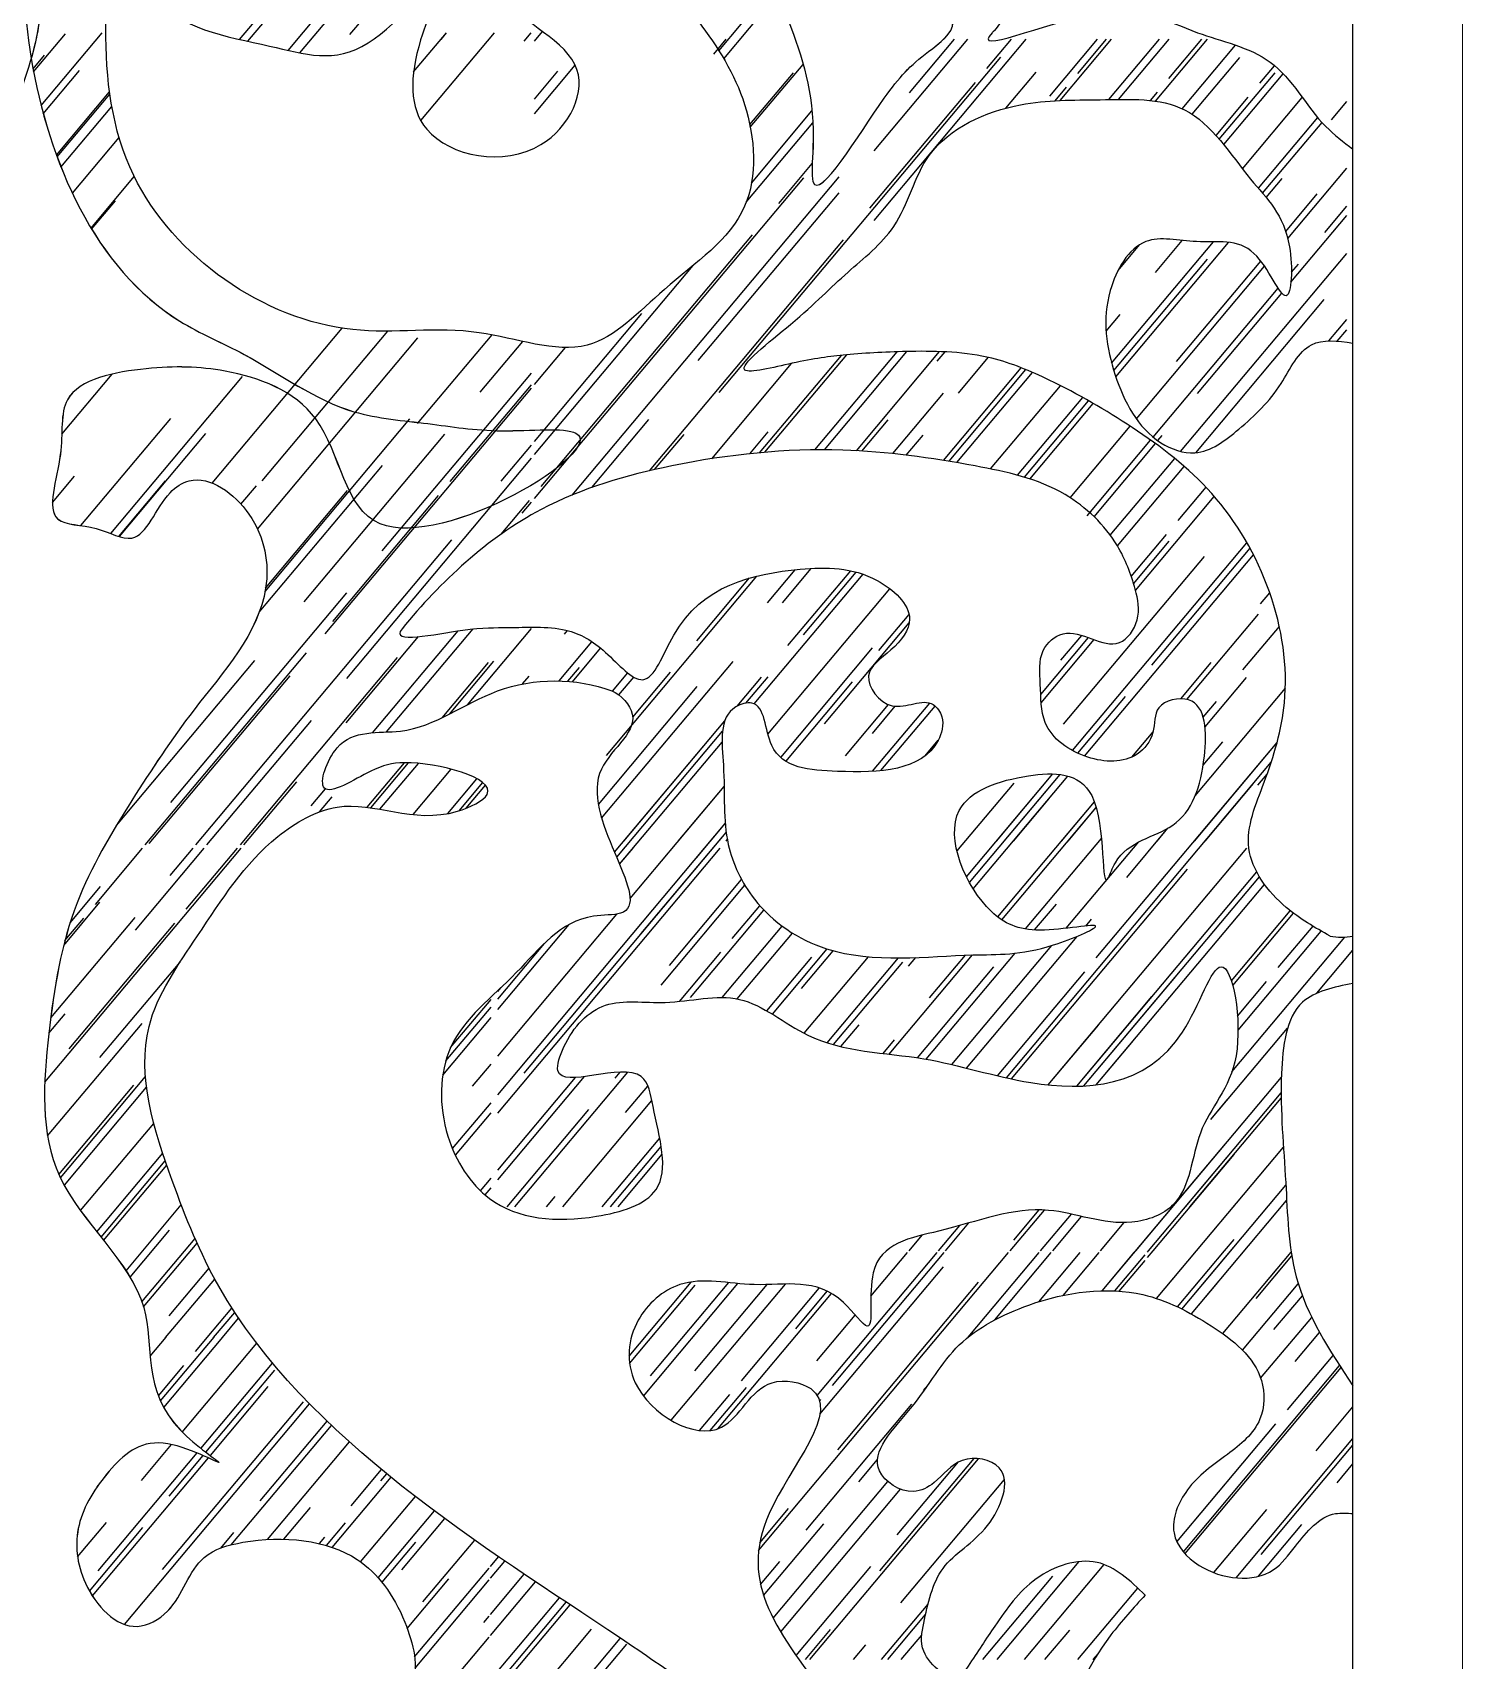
# Model space of a CAD drawing. Header units: millimetres. Extents: x 512961 to 1001058, y -961995 to -458543.
# Drawn here: x 935137.5 to 935449.5, y -884919 to -884563.8 of the extents above; entities that cross this region are included whole.
import ezdxf

# ---------------------------------------------------------------- set-up
doc = ezdxf.new("R2010")
doc.units = ezdxf.units.MM
doc.header["$MEASUREMENT"] = 0
doc.layers.add('内线', color=8, linetype='CONTINUOUS')
doc.layers.add('填充', color=250, linetype='CONTINUOUS', lineweight=25)
doc.layers.add('家具外线总', color=147, linetype='CONTINUOUS', lineweight=13)

msp = doc.modelspace()

# ---------------------------------------------------------------- linework, layer by layer
at = {"layer": '内线'}
msp.add_line((935425.6, -885159.02), (935425.6, -883011.33), dxfattribs=at)
at = {"layer": '填充'}
for p, q in [((935193.25, -884567.67), (935227.15, -884527.28)), ((935206.77, -884564.21), (935231.84, -884534.34)), ((935182.68, -884565.27), (935193.8, -884552.03)), ((935287.25, -884567.74), (935299.25, -884553.44)), ((935184.48, -884565.67), (935193.8, -884554.57)), ((935195.8, -884568.22), (935206.55, -884555.41)), ((935288.32, -884569.5), (935300.14, -884555.41)), ((935137.74, -884572.32), (935144.68, -884564.05)), ((935139.38, -884579.7), (935152.69, -884563.83)), ((935220.66, -884572.38), (935227.83, -884563.83)), ((935222.21, -884582.98), (935238.28, -884563.83)), ((935226.63, -884565.27), (935227.84, -884563.83)), ((935244.77, -884565.64), (935246.28, -884563.83)), ((935247.05, -884565.65), (935248.8, -884563.58)), ((935286.19, -884568.46), (935288.88, -884565.25)), ((935321.13, -884604.76), (935354.28, -884565.25)), ((935321.15, -884589.61), (935341.59, -884565.25)), ((935328.87, -884576.94), (935338.68, -884565.25)), ((935345.76, -884571.64), (935351.12, -884565.25)), ((935359.47, -884577.66), (935369.88, -884565.25)), ((935361.74, -884578.6), (935372.95, -884565.25)), ((935365.61, -884572.7), (935371.87, -884565.25)), ((935372.37, -884578.39), (935383.4, -884565.25)), ((935374.48, -884578.36), (935385.48, -884565.25)), ((935382.51, -884578.76), (935393.85, -884565.25)), ((935385.46, -884573.77), (935392.61, -884565.25)), ((935388.37, -884580.39), (935400.01, -884566.52)), ((935137.62, -884571.7), (935140.11, -884568.72)), ((935139.85, -884581.49), (935147.78, -884572.04)), ((935247.05, -884581.5), (935255.93, -884570.93)), ((935287.35, -884642.35), (935348.79, -884569.13)), ((935294.12, -884584.46), (935305.64, -884570.73)), ((935390.56, -884581.62), (935400.96, -884569.23)), ((935405.32, -884574.83), (935408.52, -884571.01)), ((935247.05, -884578.28), (935252.12, -884572.24)), ((935294.01, -884583.87), (935303.51, -884572.54)), ((935320.18, -884602.12), (935343.22, -884574.66)), ((935349.89, -884580.27), (935356.46, -884572.44)), ((935360.61, -884578.66), (935363.08, -884575.73)), ((935396.44, -884587.07), (935408.63, -884572.54)), ((935397.4, -884588.22), (935410.37, -884572.76)), ((935142.72, -884590.52), (935154.31, -884576.72)), ((935142.87, -884590.92), (935154.37, -884577.21)), ((935381.4, -884578.61), (935382.93, -884576.79)), ((935395.73, -884586.25), (935402.78, -884577.85)), ((935401.49, -884593.51), (935414.55, -884577.94)), ((935420.89, -884582.83), (935424.26, -884578.82)), ((935143.71, -884593.12), (935154.81, -884579.91)), ((935294.37, -884596.62), (935307.57, -884580.89)), ((935404.98, -884597.77), (935417.93, -884582.34)), ((935293.23, -884600.83), (935307.76, -884583.51)), ((935405.9, -884598.86), (935418.86, -884583.42)), ((935146.2, -884598.84), (935156.39, -884586.69)), ((935300.33, -884601.06), (935307.63, -884592.36)), ((935411.39, -884608.72), (935424.26, -884593.38)), ((935150.27, -884606.44), (935159.69, -884595.21)), ((935247.05, -884665.46), (935305.8, -884595.45)), ((935255.23, -884664.7), (935313.51, -884595.25)), ((935406.67, -884599.78), (935410.14, -884595.65)), ((935150.4, -884606.67), (935155.58, -884600.49)), ((935282.75, -884635.38), (935313.47, -884598.76)), ((935410.94, -884607.16), (935417.81, -884598.96)), ((935412.07, -884618.26), (935424.26, -884603.73)), ((935419.45, -884607.43), (935424.26, -884601.7)), ((935248.48, -884662.85), (935294.56, -884607.93)), ((935272.1, -884659.43), (935314.42, -884608.99)), ((935372.96, -884635.93), (935395.2, -884609.43)), ((935373.87, -884638.88), (935398.46, -884609.57)), ((935374.36, -884615.68), (935379.06, -884610.07)), ((935382.5, -884616.13), (935388.37, -884609.14)), ((935247.05, -884655.86), (935281.66, -884614.62)), ((935373.43, -884637.55), (935393.84, -884613.24)), ((935378.35, -884648.1), (935406.31, -884614.78)), ((935387.09, -884635.58), (935405.49, -884613.64)), ((935388, -884655.18), (935424.26, -884611.97)), ((935412.18, -884616.1), (935413.69, -884614.3)), ((935382.01, -884652.05), (935409.29, -884619.54)), ((935391.69, -884642.55), (935410.09, -884620.62)), ((935247.05, -884653.01), (935270.48, -884625.08)), ((935371.74, -884628.95), (935374.82, -884625.29)), ((935391.29, -884655.48), (935419.32, -884622.07)), ((935176.72, -884662.1), (935205.07, -884628.31)), ((935187.59, -884661.6), (935215, -884628.93)), ((935420.35, -884631.09), (935424.26, -884626.42)), ((935422.16, -884631.14), (935424.26, -884628.64)), ((935186.6, -884672.14), (935221.6, -884630.43)), ((935221.53, -884649.09), (935237.76, -884629.75)), ((935235.18, -884642.25), (935244.45, -884631.2)), ((935247.05, -884640.55), (935253.8, -884632.51)), ((935285.69, -884656.78), (935303.14, -884635.98)), ((935296.15, -884655.48), (935314, -884634.22)), ((935297.32, -884655.38), (935315.17, -884634.1)), ((935308.22, -884654.85), (935326.17, -884633.44)), ((935310.3, -884654.84), (935328.3, -884633.39)), ((935317.27, -884655.04), (935335.42, -884633.41)), ((935334.92, -884635.48), (935336.61, -884633.46)), ((935339.52, -884642.45), (935346.05, -884634.67)), ((935143.88, -884651.42), (935154.87, -884638.32)), ((935154.58, -884673.12), (935183.32, -884638.87)), ((935213.79, -884676.91), (935246.37, -884638.08)), ((935336.24, -884657.15), (935353.22, -884636.92)), ((935337.47, -884657.35), (935354.25, -884637.34)), ((935339.15, -884657.64), (935355.67, -884637.94)), ((935201.37, -884695), (935246.37, -884641.37)), ((935228.63, -884661.78), (935246.37, -884640.64)), ((935325.2, -884655.67), (935336.3, -884642.45)), ((935346.53, -884659.01), (935361.78, -884640.84)), ((935352.43, -884660.4), (935366.67, -884643.43)), ((935353.91, -884660.82), (935367.92, -884644.13)), ((935355.13, -884661.21), (935368.96, -884644.72)), ((935148.03, -884671.39), (935167.66, -884647.99)), ((935188.25, -884685.73), (935219.83, -884648.09)), ((935259.52, -884663.06), (935272, -884648.19)), ((935318.45, -884655.1), (935324.17, -884648.29)), ((935363.92, -884665.3), (935377.02, -884649.69)), ((935156.47, -884673.78), (935175.33, -884651.31)), ((935196.77, -884688.02), (935227.5, -884651.41)), ((935239.76, -884661.7), (935246.37, -884653.82)), ((935273.24, -884659.16), (935279.67, -884651.51)), ((935293.99, -884655.7), (935298.02, -884650.88)), ((935328.15, -884656), (935331.84, -884651.61)), ((935367.61, -884669.22), (935381.46, -884652.71)), ((935369.13, -884669.44), (935382.52, -884653.47)), ((935383.05, -884652.84), (935384, -884651.71)), ((935206.05, -884704.73), (935246.37, -884656.67)), ((935372.66, -884673.47), (935386.73, -884656.7)), ((935141.85, -884666.3), (935146.67, -884660.56)), ((935186.97, -884690.29), (935213.85, -884658.25)), ((935374.22, -884675.82), (935388.8, -884658.45)), ((935156.35, -884673.75), (935166.53, -884661.62)), ((935182.99, -884666.72), (935186.38, -884662.68)), ((935188.36, -884685.05), (935206.24, -884663.74)), ((935387.46, -884670.28), (935393.56, -884663.01)), ((935203.05, -884692.27), (935226.09, -884664.81)), ((935239.76, -884673.24), (935245.95, -884665.87)), ((935244.36, -884668.67), (935246.37, -884666.28)), ((935378.15, -884685.51), (935395.36, -884665)), ((935173.17, -884741.06), (935229.01, -884674.51)), ((935364.41, -884720.47), (935402.48, -884675.11)), ((935377.24, -884682.47), (935384.93, -884673.3)), ((935377.75, -884684.07), (935385.52, -884674.81)), ((935362.46, -884714.74), (935393.19, -884678.13)), ((935367.06, -884721.72), (935403.92, -884677.79)), ((935381.74, -884701.82), (935403.15, -884676.31)), ((935294.96, -884710.3), (935318.72, -884681.98)), ((935297.9, -884688.21), (935303.93, -884681.03)), ((935301.11, -884688.22), (935307.38, -884680.75)), ((935302.32, -884697.57), (935316.04, -884681.23)), ((935305.71, -884695.2), (935317.2, -884681.51)), ((935262.72, -884721.52), (935295.56, -884682.39)), ((935282.47, -884696.51), (935293.97, -884682.81)), ((935297.97, -884716.87), (935324.59, -884685.15)), ((935167.71, -884731.83), (935206.11, -884686.06)), ((935405.45, -884688.42), (935407.46, -884686.03)), ((935310.29, -884714.64), (935328.78, -884692.62)), ((935322.18, -884698.64), (935328.76, -884690.79)), ((935389.38, -884709.32), (935404.98, -884690.72)), ((935205.96, -884714.44), (935221.75, -884695.61)), ((935211.7, -884716.58), (935230.37, -884694.33)), ((935214.74, -884716.42), (935233.64, -884693.9)), ((935232.43, -884710.47), (935246.37, -884693.85)), ((935253.54, -884695.1), (935254.23, -884694.27)), ((935357.48, -884708.23), (935367.89, -884695.82)), ((935357.57, -884710.04), (935369.12, -884696.27)), ((935361.89, -884700.76), (935366.44, -884695.33)), ((935401.6, -884702.88), (935409.55, -884693.4)), ((935162.11, -884741.06), (935197.29, -884699.13)), ((935252.39, -884705.27), (935259.56, -884696.72)), ((935255.3, -884705.45), (935261.45, -884698.13)), ((935300.75, -884721.99), (935320.81, -884698.08)), ((935155.8, -884736.85), (935186.02, -884700.83)), ((935182.85, -884741.06), (935217.14, -884700.19)), ((935226.89, -884713.3), (935237, -884701.25)), ((935228.46, -884712.53), (935238.19, -884700.93)), ((935254.3, -884705.36), (935256.85, -884702.32)), ((935261.68, -884735.21), (935290.36, -884701.03)), ((935264.02, -884707.52), (935267.37, -884703.53)), ((935268.46, -884713.21), (935276.71, -884703.38)), ((935388.04, -884709.17), (935394.7, -884701.24)), ((935162.97, -884740.76), (935193.69, -884704.15)), ((935244.44, -884705.94), (935245.86, -884704.25)), ((935260.96, -884732.23), (935282.54, -884706.52)), ((935265.43, -884708.32), (935268.68, -884704.44)), ((935291.23, -884710.8), (935296.56, -884704.44)), ((935293.17, -884710.14), (935298.03, -884704.35)), ((935301.88, -884722.83), (935316.42, -884705.5)), ((935391.18, -884730.33), (935410.86, -884706.89)), ((935393.33, -884715.32), (935402.37, -884704.55)), ((935314.89, -884721.62), (935324.28, -884710.43)), ((935320.81, -884724.99), (935333.3, -884710.1)), ((935365.59, -884721.07), (935375.98, -884708.69)), ((935392.94, -884713.2), (935395.84, -884709.75)), ((935175.56, -884741.06), (935198.37, -884713.88)), ((935264.49, -884742.66), (935288.55, -884713.99)), ((935266.54, -884740.22), (935288.55, -884713.99)), ((935320.75, -884716.75), (935325.74, -884710.79)), ((935322.63, -884724.85), (935334.46, -884710.76)), ((935264.96, -884743.76), (935288.07, -884716.22)), ((935377.37, -884721.89), (935382, -884716.37)), ((935265.6, -884745.29), (935287.97, -884718.64)), ((935332.22, -884721.66), (935335.1, -884718.23)), ((935369.61, -884765.73), (935409.05, -884718.73)), ((935391.01, -884740.22), (935409.05, -884718.73)), ((935392.91, -884723.69), (935397.24, -884718.54)), ((935210.49, -884732.85), (935218.65, -884723.12)), ((935211.32, -884732.96), (935219.56, -884723.13)), ((935213.28, -884733.28), (935221.69, -884723.27)), ((935220.52, -884734.45), (935228.84, -884724.53)), ((935349.98, -884791.89), (935407.77, -884723.03)), ((935183.62, -884741.06), (935195.2, -884727.26)), ((935228.09, -884734.23), (935234.47, -884726.62)), ((935230.6, -884733.6), (935235.75, -884727.47)), ((935232.14, -884733.06), (935236.35, -884728.04)), ((935267.87, -884752.75), (935288.4, -884728.28)), ((935278.38, -884740.22), (935288.4, -884728.28)), ((935339.21, -884742.45), (935351.71, -884727.56)), ((935341.28, -884748.04), (935360.13, -884725.58)), ((935341.93, -884749.27), (935361.7, -884725.7)), ((935342.76, -884750.68), (935363.43, -884726.05)), ((935347.84, -884740.22), (935360.13, -884725.58)), ((935349.52, -884740.22), (935361.7, -884725.7)), ((935393.34, -884740.22), (935403.88, -884727.66)), ((935404.85, -884728.05), (935406.87, -884725.65)), ((935198.3, -884732.55), (935201.41, -884728.84)), ((935200.15, -884733.81), (935202.87, -884730.57)), ((935348.09, -884756.78), (935369.18, -884731.65)), ((935351.53, -884740.22), (935359.38, -884730.87)), ((935361.98, -884740.22), (935369.18, -884731.65)), ((935349, -884757.43), (935369.58, -884732.9)), ((935363.44, -884740.22), (935369.58, -884732.9)), ((935239, -884795.58), (935288.64, -884736.42)), ((935244.76, -884790.9), (935288.85, -884738.35)), ((935270.33, -884760.42), (935288.85, -884738.35)), ((935282.41, -884743.85), (935288.64, -884736.42)), ((935285.45, -884740.22), (935288.64, -884736.42)), ((935287.28, -884740.22), (935288.85, -884738.35)), ((935376.24, -884748.14), (935385.24, -884737.42)), ((935382.89, -884740.22), (935385.24, -884737.42)), ((935140.18, -884792.83), (935183.01, -884741.79)), ((935151.21, -884754.05), (935161.5, -884741.79)), ((935159.96, -884759.65), (935174.95, -884741.79)), ((935167.56, -884747.74), (935172.56, -884741.79)), ((935171.06, -884755.11), (935182.24, -884741.79)), ((935239, -884799.61), (935287.52, -884741.79)), ((935265.6, -884745.29), (935268.54, -884741.79)), ((935288.83, -884740.22), (935289.1, -884739.9)), ((935339.21, -884742.45), (935339.77, -884741.79)), ((935354.17, -884759.41), (935370.72, -884739.67)), ((935359.13, -884793.44), (935402.47, -884741.79)), ((935363.06, -884759.26), (935378.87, -884740.42)), ((935370.26, -884740.22), (935370.72, -884739.67)), ((935276.49, -884767.39), (935292.23, -884748.63)), ((935351.08, -884792.13), (935389.49, -884746.35)), ((935365.34, -884793.73), (935404.6, -884746.94)), ((935366.91, -884793.67), (935405.21, -884748.02)), ((935369.6, -884793.43), (935406.31, -884749.67)), ((935145.71, -884758.05), (935152.35, -884750.14)), ((935274.66, -884771.67), (935292.95, -884749.88)), ((935141.47, -884778.83), (935159.88, -884756.89)), ((935144.31, -884762.99), (935152.22, -884753.58)), ((935239, -884787.15), (935265.02, -884756.15)), ((935281.08, -884774.36), (935297.09, -884755.29)), ((935290.19, -884761.48), (935296.19, -884754.33)), ((935356.16, -884759.62), (935360.89, -884753.98)), ((935399.08, -884770.74), (935411.93, -884755.43)), ((935399.38, -884771.75), (935412.62, -884755.97)), ((935144.58, -884761.94), (935148.67, -884757.07)), ((935145.49, -884785.59), (935168.53, -884758.13)), ((935239, -884776.99), (935254.57, -884758.44)), ((935287.99, -884774.37), (935301.07, -884758.79)), ((935291.27, -884774.68), (935303.32, -884760.31)), ((935367.34, -884758.76), (935368.56, -884757.29)), ((935400.53, -884781.46), (935418.67, -884759.85)), ((935409.32, -884767.85), (935416.9, -884758.82)), ((935239, -884774.7), (935249.19, -884762.55)), ((935298.93, -884778), (935310.88, -884763.77)), ((935338.11, -884789), (935359.91, -884763.01)), ((935341.31, -884789.77), (935365.44, -884761.02)), ((935399.19, -884790.56), (935423.83, -884761.2)), ((935152.22, -884787.47), (935169.69, -884766.65)), ((935278.68, -884775.2), (935287.65, -884764.5)), ((935297.69, -884777.27), (935307.51, -884765.57)), ((935305.26, -884772.38), (935312.17, -884764.15)), ((935305.89, -884782.17), (935319.9, -884765.47)), ((935310.9, -884784.24), (935326.44, -884765.73)), ((935312.24, -884784.65), (935327.36, -884766.63)), ((935324.41, -884786.74), (935342.59, -884765.07)), ((935328.66, -884767.49), (935330.2, -884765.65)), ((935332.49, -884787.83), (935351.91, -884764.69)), ((935333.25, -884774.46), (935341.09, -884765.12)), ((935417.73, -884773.42), (935425.6, -884764.05)), ((935330.57, -884787.52), (935347.22, -884767.69)), ((935348.03, -884791.44), (935367.07, -884768.75)), ((935366.91, -884793.67), (935386.93, -884769.81)), ((935400.43, -884778.45), (935406.78, -884770.87)), ((935239, -884773.04), (935239.73, -884772.17)), ((935365.34, -884793.73), (935381.75, -884774.17)), ((935141.07, -884782.16), (935144.6, -884777.96)), ((935227.66, -884788.21), (935237.54, -884776.44)), ((935228.72, -884785.29), (935237.54, -884774.78)), ((935140.79, -884804.55), (935161.4, -884780)), ((935227, -884791.29), (935237.54, -884778.74)), ((935313.9, -884785.07), (935317.9, -884780.3)), ((935359.13, -884793.44), (935370.07, -884780.4)), ((935394.6, -884800.99), (935411.35, -884781.02)), ((935323.09, -884786.58), (935325.57, -884783.62)), ((935369.6, -884793.43), (935377.74, -884783.72)), ((935233.5, -884793.71), (935237.54, -884788.9)), ((935143.59, -884813.68), (935162.14, -884791.57)), ((935239, -884814.17), (935257.92, -884791.62)), ((935239, -884812.06), (935255.99, -884791.81)), ((935242.74, -884820.06), (935267.39, -884790.69)), ((935264.61, -884791.96), (935265.71, -884790.65)), ((935370.9, -884838.35), (935410, -884791.76)), ((935143.26, -884812.97), (935159.58, -884793.52)), ((935144.48, -884815.29), (935162.39, -884793.94)), ((935266.92, -884799.48), (935271.79, -884793.68)), ((935389.05, -884820.06), (935409.95, -884795.15)), ((935229.12, -884807.35), (935237.54, -884797.32)), ((935229.76, -884808.78), (935237.54, -884799.51)), ((935241.03, -884820.06), (935258.85, -884798.83)), ((935253.19, -884820.06), (935272.66, -884796.86)), ((935390.04, -884820.06), (935409.96, -884796.32)), ((935394.6, -884800.99), (935398.18, -884796.73)), ((935147.99, -884820.88), (935163.97, -884801.84)), ((935261.78, -884820.06), (935274.37, -884805.06)), ((935378.21, -884829.65), (935397.83, -884806.26)), ((935386.25, -884820.06), (935397.83, -884806.26)), ((935151.52, -884825.48), (935165.9, -884808.34)), ((935152.48, -884826.7), (935166.47, -884810.03)), ((935230.34, -884809.93), (935230.42, -884809.84)), ((935263.64, -884820.06), (935274.68, -884806.91)), ((935265.25, -884820.06), (935274.89, -884808.58)), ((935381, -884829.65), (935399.66, -884807.42)), ((935381.99, -884829.65), (935399.66, -884808.6)), ((935382.74, -884840.04), (935410.44, -884807.03)), ((935153.01, -884827.36), (935166.78, -884810.95)), ((935235.24, -884816.54), (935237.54, -884813.81)), ((935236.25, -884817.45), (935237.54, -884815.91)), ((935388.3, -884842.35), (935410.97, -884815.33)), ((935157.9, -884833.99), (935169.96, -884819.61)), ((935249.65, -884820.06), (935251.56, -884817.79)), ((935350.79, -884829.65), (935358.27, -884820.74)), ((935351.62, -884827.31), (935357.15, -884820.71)), ((935390.35, -884843.42), (935411.14, -884818.64)), ((935399.19, -884820.43), (935399.66, -884819.87)), ((935335.2, -884829.65), (935339.83, -884824.12)), ((935336.72, -884829.65), (935341.82, -884823.56)), ((935357.46, -884829.65), (935364.18, -884821.64)), ((935360.1, -884829.65), (935366.4, -884822.15)), ((935370.55, -884829.65), (935375.72, -884823.49)), ((935158.79, -884835.41), (935167.39, -884825.15)), ((935161.39, -884840.81), (935172.98, -884826.99)), ((935161.73, -884841.87), (935173.41, -884827.95)), ((935328.75, -884829.65), (935331.64, -884826.2)), ((935397.59, -884829.65), (935399.66, -884827.18)), ((935295.93, -884895.03), (935350.48, -884830.03)), ((935308.73, -884861.19), (935334.88, -884830.03)), ((935312.04, -884859.06), (935336.4, -884830.03)), ((935320.44, -884839.56), (935328.43, -884830.03)), ((935341.66, -884848.48), (935357.15, -884830.03)), ((935347.47, -884844.7), (935359.78, -884830.03)), ((935357.08, -884840.75), (935366.08, -884830.03)), ((935362.4, -884839.36), (935370.24, -884830.03)), ((935370.9, -884838.35), (935377.89, -884830.03)), ((935373.67, -884838.39), (935380.25, -884830.54)), ((935380.76, -884831.12), (935381.99, -884829.65)), ((935380.76, -884829.94), (935381, -884829.65)), ((935387.33, -884841.88), (935397.59, -884829.65)), ((935388.3, -884842.35), (935398.95, -884829.65)), ((935397.19, -884847.72), (935412.12, -884829.93)), ((935398.95, -884829.65), (935399.66, -884828.81)), ((935404.47, -884840.03), (935412.25, -884830.76)), ((935167.33, -884843.82), (935176.03, -884833.45)), ((935309.3, -884865.28), (935336.27, -884833.14)), ((935374.61, -884838.44), (935380.25, -884831.72)), ((935382.74, -884840.04), (935388.44, -884833.25)), ((935166.55, -884848.59), (935177.27, -884835.81)), ((935267.66, -884852.64), (935281.24, -884836.45)), ((935267.78, -884854.23), (935282.09, -884837.17)), ((935270.81, -884861.33), (935291.41, -884836.78)), ((935272.33, -884856.93), (935289.41, -884836.58)), ((935276.82, -884866.63), (935301.77, -884836.89)), ((935282.03, -884855.84), (935297.82, -884837.01)), ((935292.19, -884858), (935309.17, -884837.76)), ((935304.03, -884846.65), (935310.9, -884838.46)), ((935313.21, -884873.07), (935343.94, -884836.46)), ((935390.35, -884843.42), (935396.11, -884836.56)), ((935401.51, -884851.32), (935413.67, -884836.84)), ((935175.6, -884848.59), (935181.01, -884842.15)), ((935287, -884868.5), (935311.8, -884838.94)), ((935408.37, -884846.85), (935414.57, -884839.47)), ((935177, -884848.59), (935181.62, -884843.08)), ((935178.92, -884848.59), (935182.47, -884844.36)), ((935308.63, -884853.63), (935317, -884843.66)), ((935405.47, -884857.43), (935416.61, -884844.16)), ((935163.18, -884852.6), (935166.65, -884848.47)), ((935165.41, -884862.4), (935177.1, -884848.47)), ((935166.12, -884863.84), (935179.02, -884848.47)), ((935173.06, -884851.63), (935175.71, -884848.47)), ((935412.97, -884853.83), (935418.32, -884847.45)), ((935170.16, -884869.2), (935186.41, -884849.83)), ((935411.31, -884864.37), (935421.3, -884852.47)), ((935164.96, -884861.28), (935170.52, -884854.65)), ((935174.24, -884872.76), (935189.86, -884854.14)), ((935175.35, -884873.62), (935190.38, -884855.71)), ((935388.6, -884895.32), (935422.7, -884854.68)), ((935388.99, -884895.67), (935423, -884855.14)), ((935176.3, -884874.33), (935188.94, -884859.26)), ((935285.39, -884868.87), (935293.28, -884859.47)), ((935331.9, -884860.12), (935332.82, -884859.02)), ((935157.6, -884911.18), (935197.97, -884863.07)), ((935165.89, -884899.19), (935196.61, -884862.58)), ((935283.06, -884868.87), (935289.65, -884861.02)), ((935306.32, -884890.6), (935329.36, -884863.14)), ((935309.25, -884862.39), (935309.51, -884862.08)), ((935187.19, -884884.23), (935201.79, -884866.84)), ((935417.55, -884873.27), (935425.6, -884863.69)), ((935180.87, -884893.8), (935202.73, -884867.74)), ((935387.19, -884893.12), (935408.78, -884867.39)), ((935151.84, -884899.45), (935173.4, -884873.75)), ((935161.3, -884879.75), (935167.86, -884871.93)), ((935188.76, -884892.64), (935206.64, -884871.33)), ((935400.1, -884901.01), (935425.6, -884870.63)), ((935405.59, -884895.91), (935425.6, -884872.07)), ((935150.59, -884904.97), (935175.88, -884874.84)), ((935167.34, -884883.17), (935174.75, -884874.33)), ((935207.05, -884885.29), (935213.68, -884877.38)), ((935307.13, -884918.86), (935343.92, -884875.02)), ((935317.81, -884880.05), (935321.87, -884875.21)), ((935322.4, -884899.5), (935342.97, -884874.97)), ((935326.17, -884891.66), (935339.55, -884875.72)), ((935422.15, -884880.25), (935425.6, -884876.14)), ((935151.58, -884881.17), (935151.9, -884880.79)), ((935202.9, -884894.37), (935215.74, -884879.07)), ((935213.47, -884879.85), (935214.78, -884878.29)), ((935299.11, -884909.84), (935324.14, -884880.01)), ((935326.99, -884906.47), (935349.58, -884879.56)), ((935209.09, -884897.52), (935221.06, -884883.26)), ((935300.76, -884912.82), (935326.91, -884881.66)), ((935192.35, -884892.57), (935198.12, -884885.69)), ((935212.94, -884900.99), (935225.19, -884886.4)), ((935218.06, -884899.29), (935227.47, -884888.08)), ((935296.17, -884893.38), (935302.46, -884885.89)), ((935395.23, -884899.88), (935406.8, -884886.09)), ((935147.33, -884896.4), (935153.62, -884888.9)), ((935149.94, -884903.9), (935161.58, -884890.03)), ((935178.57, -884894.51), (935181.43, -884891.09)), ((935201.63, -884893.96), (935205.79, -884889)), ((935297.01, -884904.84), (935310.13, -884889.2)), ((935405.03, -884900.66), (935414.47, -884889.4)), ((935200.11, -884893.55), (935201.29, -884892.16)), ((935213.78, -884901.99), (935221.14, -884893.22)), ((935222.65, -884906.27), (935233.98, -884892.77)), ((935220.88, -884918.25), (935237.12, -884898.9)), ((935237.44, -884898.52), (935239.21, -884896.41)), ((935237.44, -884901.11), (935240.59, -884897.36)), ((935296.36, -884902.47), (935300.56, -884897.47)), ((935304.11, -884917.96), (935320.41, -884898.53)), ((935347.95, -884918.86), (935365.9, -884897.47)), ((935353.93, -884918.86), (935371.33, -884898.12)), ((935219.26, -884912.06), (935228.33, -884901.24)), ((935221, -884920.7), (935237.12, -884901.48)), ((935237.44, -884908.98), (935244.79, -884900.21)), ((935237.44, -884913.56), (935247.25, -884901.87)), ((935344.84, -884918.86), (935360.12, -884900.65)), ((935237.44, -884923.24), (935252.46, -884905.34)), ((935365.59, -884918.86), (935378.68, -884903.25)), ((935167.28, -884907.96), (935168.05, -884907.04)), ((935235.95, -884910.76), (935237.12, -884909.35)), ((935237.44, -884926.02), (935253.96, -884906.33)), ((935237.44, -884927.57), (935254.79, -884906.88)), ((935322.73, -884918.86), (935332.89, -884906.75)), ((935324.1, -884918.86), (935332.37, -884909.01)), ((935244.07, -884930.56), (935259.47, -884912.21)), ((935306.15, -884918.86), (935311.64, -884912.31)), ((935358.4, -884918.86), (935363.81, -884912.41)), ((935227.24, -884925.72), (935237.12, -884913.94)), ((935252.04, -884930.56), (935265.75, -884914.22)), ((935254.53, -884930.56), (935267.14, -884915.52)), ((935316.6, -884918.86), (935319.31, -884915.63)), ((935327.05, -884918.86), (935331.52, -884913.53)), ((935368.85, -884918.86), (935369.99, -884917.5))]:
    msp.add_line(p, q, dxfattribs=at)
msp.add_arc((935423.11, -884749.21), 12.01, 258.034, 281.966, dxfattribs=at)
for points in [[(935066.74, -884085.41), (935069.93, -884081.94), (935078.85, -884098.74), (935100.5, -884108.93), (935113.75, -884109.18), (935128.78, -884103.07), (935134.4, -884088.88), (935138.72, -884100.53), (935148.14, -884109.43), (935165.21, -884112.49), (935177.95, -884106.89), (935188.14, -884100.02), (935194, -884093.14), (935201.13, -884082.2), (935207.76, -884096.96), (935212.85, -884125.22), (935212.6, -884144.31), (935204.95, -884161.88), (935194, -884171.55), (935183.04, -884173.59), (935166.99, -884171.3), (935162.41, -884161.37), (935155.27, -884149.4), (935146.61, -884143.8), (935137.75, -884146.58), (935145.08, -884156.18), (935145.59, -884162.19), (935145.59, -884183.74), (935144.08, -884197.78), (935143.08, -884213.32), (935151.1, -884227.35), (935168.44, -884240.53), (935184.52, -884242.54), (935184.52, -884246.15), (935171.65, -884250.17), (935149.01, -884275.58), (935137.67, -884291.12), (935136.37, -884310.22), (935143.24, -884349.61), (935156.93, -884372.09), (935175.19, -884390.66), (935183.99, -884393.6), (935177.8, -884393.92), (935168.02, -884393.92), (935171.28, -884399.79), (935181.71, -884410.54), (935192.14, -884414.77), (935204.21, -884414.77), (935217.25, -884414.45), (935230.62, -884411.84), (935246.27, -884410.86), (935255.4, -884410.86), (935263.23, -884413.14), (935268.77, -884415.42), (935269.1, -884418.68), (935261.27, -884414.45), (935247.25, -884414.12), (935233.88, -884417.05), (935220.19, -884424.87), (935197.69, -884433.34), (935186.93, -884436.28), (935170.3, -884434.32), (935159.22, -884429.11), (935146.83, -884420.31), (935144.87, -884411.52), (935139.33, -884417.7), (935139, -884434.32), (935146.17, -884448.33), (935158.89, -884454.52), (935177.8, -884455.82), (935192.8, -884451.26), (935170.34, -884470.78), (935156.89, -884497.01), (935144.75, -884516.68), (935136.86, -884539.08), (935137.22, -884569.41), (935169.61, -884626.74), (935183.68, -884634.03), (935207.64, -884646.52), (935223.79, -884649.12), (935239.93, -884650.68), (935256.08, -884651.2), (935213.37, -884670.98), (935199.3, -884648.08), (935179.51, -884637.67), (935162.32, -884637.15), (935145.13, -884643.91), (935143.57, -884655.88), (935143.05, -884669.94), (935151.38, -884672.02), (935159.2, -884674.1), (935167.53, -884664.21), (935171.7, -884661.61), (935184.72, -884668.9), (935188.37, -884685.03), (935172.74, -884711.58), (935159.2, -884731.35), (935147.22, -884753.73), (935141.06, -884782.27), (935143.41, -884813.31), (935161.77, -884842), (935169.77, -884868.81), (935178.24, -884875.86), (935166.01, -884871.63), (935154.24, -884877.74), (935147.65, -884889.5), (935149.06, -884902.2), (935160.36, -884911.6), (935166.95, -884908.31), (935174.95, -884896.55), (935183.42, -884893.26), (935208.37, -884897.02), (935218.72, -884910.66), (935220.13, -884923.83), (935205.54, -884928.06), (935174.03, -884950.24), (935173.18, -884969.79), (935173.6, -884982.11), (935183.38, -884995.28), (935200.4, -885000.38), (935219.53, -884997.41), (935223.36, -884991.03), (935224.21, -884975.31), (935217.41, -884966.39), (935208.05, -884974.89), (935204.22, -884972.34), (935195.29, -884960.44), (935199.97, -884948.54), (935216.98, -884940.04), (935242.5, -884946.84), (935255.26, -884965.11), (935257.8, -884985.51), (935248.02, -885005.48), (935235.69, -885015.68), (935218.25, -885020.78), (935213.15, -885018.66), (935206.78, -885004.21), (935195.29, -884995.71), (935176.16, -884991.03), (935157.02, -884994.01), (935142.99, -885005.06), (935141.54, -885053.07), (935157.45, -885073.47), (935168.5, -885069.65), (935168.93, -885057.32), (935162.97, -885041.6), (935156.59, -885027.15), (935161.7, -885020.78), (935185.94, -885014.41), (935200.82, -885032.25), (935188.06, -885048.83), (935159.57, -885091.32), (935159.57, -885113.98), (935161.71, -885134.51), (935168.98, -885152.9), (935170.49, -885154.85), (935161.03, -885152.88), (935153.12, -885149.91), (935147.46, -885149.77), (935137.49, -885152.6)], [(935066.74, -884085.41), (935060.05, -884107.97), (935065.07, -884157.81), (935081.51, -884172.01), (935092.94, -884174.52), (935101.57, -884172.29), (935106.59, -884165.89), (935111.33, -884150.85), (935121.64, -884145), (935132.79, -884143.33), (935137.71, -884146.47), (935126.08, -884152.13), (935120.74, -884163.43), (935125.63, -884202.35), (935122.51, -884214.36), (935109.16, -884229.49), (935096.69, -884238.39), (935082.45, -884240.61), (935085.12, -884247.72), (935094.47, -884253.06), (935112.72, -884264.63), (935126.96, -884283.76), (935132.75, -884306), (935132.75, -884321.12), (935102.01, -884389.54), (935091.02, -884394.35), (935078.65, -884399.38), (935090.1, -884402.35), (935100.63, -884395.95), (935104.98, -884397.32), (935098.34, -884405.79), (935064.74, -884416.7), (935050.77, -884414), (935035.89, -884412.65), (935020.12, -884412.65), (935006.14, -884417.6), (935026.88, -884418.95), (935044.46, -884420.31), (935058.43, -884429.77), (935074.66, -884433.82), (935089.54, -884433.82), (935100.36, -884434.27), (935112.08, -884434.27), (935121.54, -884427.06), (935127.85, -884415.8), (935132.36, -884423.01), (935133.71, -884433.37), (935126.95, -884442.38), (935117.03, -884451.84), (935104.41, -884452.74), (935077.82, -884452.29), (935092.69, -884459.04), (935110.27, -884476.61), (935131.39, -884520.53), (935134.89, -884532.46), (935139.25, -884550.21), (935128.13, -884592.52)], [(935288.49, -884428.67), (935260.62, -884432.95), (935208.63, -884449.02), (935174.86, -884487.59), (935171.11, -884502.58), (935177.54, -884539.54), (935186.65, -884548.65), (935190.41, -884548.65), (935190.94, -884538.47), (935194.69, -884528.29), (935203.27, -884519.72), (935229, -884529.37), (935231.68, -884537.93), (935230.07, -884540.61), (935249.9, -884529.37), (935269.2, -884529.37), (935289.03, -884539.01), (935302.97, -884562.57), (935307.79, -884588.82), (935307.79, -884596.32), (935323.34, -884578.11), (935332.98, -884567.93), (935338.34, -884561.5), (935332.98, -884556.14), (935322.8, -884558.29), (935316.37, -884549.72), (935317.97, -884533.65), (935322.26, -884531.51), (935322.8, -884529.37), (935310.47, -884520.79), (935291.17, -884499.91), (935280.46, -884482.23), (935280.46, -884458.13), (935282.06, -884435.63), (935287.96, -884429.2)], [(935343.25, -884533.52), (935350.3, -884542.27), (935350.94, -884553.79), (935347.31, -884563.39), (935346.89, -884563.82), (935368.88, -884559.76), (935391.72, -884563.82), (935407.53, -884570.22), (935419.7, -884584.3), (935425.6, -884589.21)], [(935420.62, -884760.96), (935411.02, -884754.69), (935402.9, -884741.78), (935406.23, -884727.4), (935410.65, -884710.07), (935394.79, -884664.35), (935377.44, -884649.97), (935359.36, -884639.64), (935346.82, -884634.85), (935329.1, -884633.37), (935315.08, -884634.11), (935303.27, -884635.95), (935292.94, -884637.43), (935302.9, -884627.47), (935315.45, -884616.04), (935325.41, -884606.09), (935333.16, -884590.6), (935353.09, -884579.54), (935370.43, -884578.43), (935388.88, -884580.64), (935403.27, -884595.76), (935411.76, -884610.51), (935411.02, -884621.2), (935404.01, -884611.98), (935391.46, -884609.4), (935380.4, -884609.4), (935372.65, -884620.1), (935373.75, -884638.54), (935383.71, -884653.28), (935391.09, -884655.5), (935400.69, -884650.34), (935409.92, -884640.38), (935416.56, -884631.9), (935425.6, -884631.53)], [(935425.6, -884771.28), (935414.6, -884775.4), (935410.02, -884790.95), (935410.94, -884814.73), (935413.23, -884835.31), (935425.6, -884859.09)], [(935380.28, -884904.76), (935369.77, -884897.65), (935356.52, -884901.21), (935347.47, -884911.54), (935341.66, -884920.26), (935340.04, -884922.19), (935331.96, -884917.03), (935331.96, -884910.89), (935336.16, -884898.95), (935345.86, -884889.58), (935348.44, -884876.99), (935340.36, -884875.38), (935334.22, -884880.22), (935329.7, -884882.16), (935322.27, -884877.64), (935329.06, -884864.08), (935339.72, -884850.19), (935354.9, -884841.48), (935379.78, -884839.21), (935394.65, -884846), (935405.63, -884857.94), (935405.31, -884866.34), (935398.2, -884874.09), (935389.48, -884881.83), (935386.57, -884891.2), (935392.06, -884898.3), (935408.22, -884899.27), (935413.06, -884894.1), (935421.79, -884887), (935425.6, -884887)], [(935380.28, -884904.76), (935372.81, -884913.47), (935364.41, -884930.26), (935364.1, -884945.81), (935369.7, -884965.09), (935391.98, -885008.97), (935411.09, -885039.33), (935416.97, -885071.53), (935417.07, -885121.96), (935414.8, -885132.49), (935406.54, -885141.88), (935403.12, -885148.14), (935403.97, -885150.99), (935415.65, -885149.85), (935425.6, -885153.26)]]:
    msp.add_spline(points, degree=3, dxfattribs=at)
for points, knots in [([(935288.49, -884428.67), (935279.22, -884430.03), (935252.05, -884434.03), (935207.28, -884443.21), (935177.17, -884475.69), (935168.71, -884509.72), (935172.29, -884532.16), (935182.82, -884548.65), (935193.57, -884549.34), (935189.13, -884537.04), (935194.57, -884528.03), (935206.1, -884513.53), (935226.02, -884522.88), (935233.44, -884536.08), (935224.99, -884547.19), (935251.74, -884523.68), (935269.36, -884529.33), (935292.79, -884537.5), (935303.72, -884563.11), (935308.78, -884580.4), (935306.41, -884605.17), (935322.72, -884577.56), (935330.32, -884569.58), (935341.17, -884562.1), (935332.03, -884553.13), (935321.84, -884561.83), (935314.82, -884548.08), (935312.75, -884533.69), (935322.33, -884532.69), (935323.83, -884524.55), (935302.45, -884520.81), (935293.94, -884501.78), (935276.52, -884481.97), (935282.52, -884459.02), (935277.66, -884438.52), (935285.71, -884431.24), (935287.96, -884429.2)], [0, 0, 0, 0, 23.599946, 69.146085, 112.044541, 124.983026, 156.377004, 167.157143, 170.300527, 178.829981, 187.90595, 198.052619, 221.047136, 228.561182, 231.17487, 250.2562, 266.406022, 284.861428, 307.776104, 330.108123, 336.383044, 356.421123, 368.156673, 375.159551, 381.501219, 390.209349, 399.178172, 412.693823, 416.705044, 418.552711, 431.120503, 454.919487, 472.21921, 492.391978, 511.266731, 518.564981, 518.564981, 518.564981, 518.564981]), ([(935136.86, -884539.08), (935137.93, -884542.79), (935140.47, -884552.94), (935139.02, -884563.03), (935137.22, -884569.41)], [802.815219, 802.815219, 802.815219, 802.815219, 812.39028, 828.968336, 828.968336, 828.968336, 828.968336]), ([(935137.22, -884569.41), (935140.94, -884591.84), (935153.59, -884621), (935187.38, -884634.99), (935203.46, -884647.39), (935224.18, -884648.87), (935238.51, -884651.53), (935275.59, -884647.54), (935206.64, -884689.09), (935204.24, -884645.36), (935180.74, -884636.79), (935162.95, -884636.39), (935142.45, -884640.39), (935144.98, -884656.06), (935138.9, -884671.52), (935151.51, -884671.04), (935161.44, -884677.16), (935164.98, -884665.37), (935174.55, -884659.16), (935187.39, -884668.7), (935190.95, -884690.49), (935173.23, -884709.68), (935158.91, -884731.52), (935145.1, -884754.41), (935140.54, -884782.53), (935138.31, -884816.02), (935167.68, -884838.62), (935160.14, -884863.79), (935184.24, -884879.55), (935164.03, -884868.04), (935153.72, -884877.44), (935146.26, -884888.94), (935147.56, -884902.98), (935157.84, -884914.19), (935169.85, -884907.53), (935172.26, -884896.06), (935188.87, -884891.39), (935208.02, -884893.23), (935218.84, -884908.17), (935223.57, -884927.24), (935195.33, -884927.09), (935170.64, -884942.65), (935173.87, -884967.42), (935171.97, -884983.68), (935183.06, -884997.57), (935200.23, -885000.75), (935218.1, -885001.95), (935224.97, -884988.31), (935226.7, -884978.17), (935216.99, -884959.92), (935210.38, -884978.16), (935201.33, -884969.55), (935192.27, -884961.91), (935200.25, -884945.16), (935219.07, -884937.19), (935243.5, -884943.56), (935256.45, -884964.07), (935260.12, -884986.33), (935250.23, -885004.96), (935235.68, -885016.47), (935222.54, -885022.71), (935209.18, -885017.81), (935209.49, -885002.75), (935193.56, -884994.25), (935176.51, -884989.85), (935156.9, -884992.1), (935132.92, -885011.08), (935137.04, -885044.62), (935150.49, -885076.87), (935171.58, -885071.19), (935168.69, -885054.93), (935164.82, -885042.27), (935153.04, -885028.99), (935165.99, -885016.08), (935185.68, -885008.25), (935207.8, -885032.76), (935178.08, -885056.14), (935157.17, -885080.98), (935159.47, -885113.39), (935161.26, -885134.49), (935164.18, -885147.73), (935172.93, -885157.27), (935159.6, -885152.63), (935154.43, -885149.67), (935145.69, -885149.48), (935140.71, -885151.38), (935137.49, -885152.6)], [974.312527, 974.312527, 974.312527, 974.312527, 1029.42069, 1042.677404, 1065.291892, 1078.979671, 1092.552245, 1106.072697, 1145.462666, 1167.954011, 1186.668126, 1201.057849, 1216.51893, 1226.621176, 1238.39082, 1245.57832, 1252.346645, 1263.168143, 1267.278937, 1279.768928, 1293.612733, 1319.390275, 1339.449281, 1360.694443, 1385.131347, 1411.182577, 1439.684685, 1463.096011, 1472.322743, 1483.159129, 1494.256286, 1505.536218, 1516.228095, 1528.529564, 1534.694081, 1546.596449, 1554.203104, 1575.315905, 1589.644992, 1600.726734, 1613.43757, 1645.684909, 1662.059804, 1672.378931, 1686.111882, 1700.97624, 1717.181856, 1723.40583, 1736.583769, 1745.974239, 1756.553214, 1760.401262, 1772.851308, 1783.550311, 1799.466716, 1821.564654, 1840.215203, 1857.418764, 1876.029831, 1889.42169, 1904.626905, 1909.252591, 1922.469839, 1934.42522, 1950.913244, 1967.122715, 1982.069232, 2022.273332, 2043.920426, 2053.709186, 2064.028448, 2078.099563, 2091.316583, 2098.150161, 2119.127569, 2138.576544, 2156.081026, 2198.899664, 2217.866323, 2235.13851, 2251.68677, 2253.75767, 2261.849272, 2268.921007, 2273.653162, 2282.328068, 2282.328068, 2282.328068, 2282.328068])]:
    msp.add_open_spline(points, degree=3, knots=knots, dxfattribs=at)
for points, start_tangent, end_tangent in [([(935154.86, -884533.75), (935153.52, -884562.68), (935159.58, -884594.97), (935207.37, -884628.61), (935234.98, -884629.28), (935258.54, -884631.97), (935275.37, -884619.86), (935292.88, -884601.7), (935292.88, -884579.5), (935282.78, -884561.33), (935262.58, -884547.88), (935241.71, -884556.63), (935255.85, -884570.75), (935248.44, -884588.24), (935223.53, -884584.88), (935222.19, -884565.37), (935226.22, -884552.59), (935210.74, -884566.04), (935189.2, -884566.72), (935165.63, -884555.95), (935155.54, -884533.75), (935154.86, -884533.75)], (-0.004103, -0.999992), (-0.004103, -0.999992)), ([(935218.12, -884693.9), (935248.52, -884667.83), (935276.98, -884658.35), (935314.27, -884654.91), (935343.16, -884658.35), (935362.78, -884664.6), (935374.21, -884675.8), (935378.09, -884685.28), (935378.52, -884691.96), (935374.64, -884696.91), (935362.35, -884694.97), (935358.04, -884698.64), (935357.39, -884705.96), (935358.47, -884714.36), (935367.74, -884721.9), (935378.52, -884721.26), (935381.97, -884716.52), (935383.26, -884711.13), (935389.73, -884709.41), (935393.18, -884721.69), (935386.28, -884736.77), (935373.77, -884744.95), (935372.27, -884748.18), (935368.6, -884730.3), (935354.8, -884726), (935339.71, -884733.53), (935346.73, -884755.6), (935357.29, -884759.66), (935369.47, -884758.84), (935360.27, -884762.9), (935342.67, -884765.07), (935310.71, -884763.71), (935295.01, -884752.89), (935289.32, -884740.99), (935288.24, -884723.67), (935290.95, -884710.95), (935294.47, -884710.14), (935298.8, -884719.34), (935313.15, -884725.02), (935335.09, -884718.26), (935335.9, -884713.12), (935334, -884710.41), (935325.07, -884710.68), (935319.92, -884704.19), (935324.8, -884698.51), (935328.86, -884691.75), (935321.82, -884683.36), (935305.03, -884680.92), (935277.41, -884695.26), (935270.64, -884705), (935262.52, -884699.05), (935253.86, -884694.18), (935241.4, -884693.64), (935231.38, -884694.18), (935218.12, -884693.9)], (0.634254, 0.773125), (0.634254, 0.773125)), ([(935263.88, -884707.46), (935238.98, -884707.46), (935217.77, -884716.21), (935203.95, -884719.9), (935201.18, -884728.65), (935211.32, -884724.97), (935218.7, -884723.12), (935236.68, -884730.03), (935230.22, -884733.72), (935203.95, -884732.8), (935191.04, -884739.24), (935173.52, -884760.9), (935162.92, -884780.7), (935167.99, -884814.33), (935178.13, -884837.36), (935265.77, -884914.18), (935299.52, -884937.53), (935326.12, -884952.44), (935311.84, -884928.45), (935298.22, -884886.95), (935307.3, -884859.72), (935298.86, -884858.42), (935287.83, -884868.15), (935269.02, -884858.42), (935269.66, -884844.8), (935278.75, -884837.02), (935294.97, -884837.02), (935314.44, -884840.91), (935319.63, -884846.1), (935320.93, -884834.43), (935335.2, -884825.35), (935359.21, -884820.81), (935377.38, -884823.4), (935386.47, -884819.51), (935392.31, -884803.95), (935400.09, -884787.09), (935396.85, -884767.64), (935388.42, -884781.91), (935355.32, -884792.93), (935331.96, -884787.74), (935306.65, -884782.56), (935291.73, -884774.77), (935275.51, -884775.42), (935262.53, -884776.07), (935253.44, -884785.15), (935252.15, -884790.34), (935270.32, -884791.63), (935272.91, -884798.12), (935273.56, -884816.27), (935260.58, -884822.11), (935237.22, -884818.22), (935228.13, -884804.6), (935228.79, -884785.15), (935243.06, -884768.94), (935259.93, -884756.62), (935265.77, -884755.97), (935261.23, -884725.5), (935268.37, -884712.53), (935263.88, -884707.46)], (-0.934637, 0.355603), (-0.934637, 0.355603))]:
    msp.add_spline(points, degree=3, dxfattribs=dict(at, start_tangent=start_tangent, end_tangent=end_tangent))
at = {"layer": '家具外线总', "color": 147}
msp.add_line((935449.5, -882987.91), (935449.5, -885182.91), dxfattribs=at)

doc.saveas('drawing.dxf')
